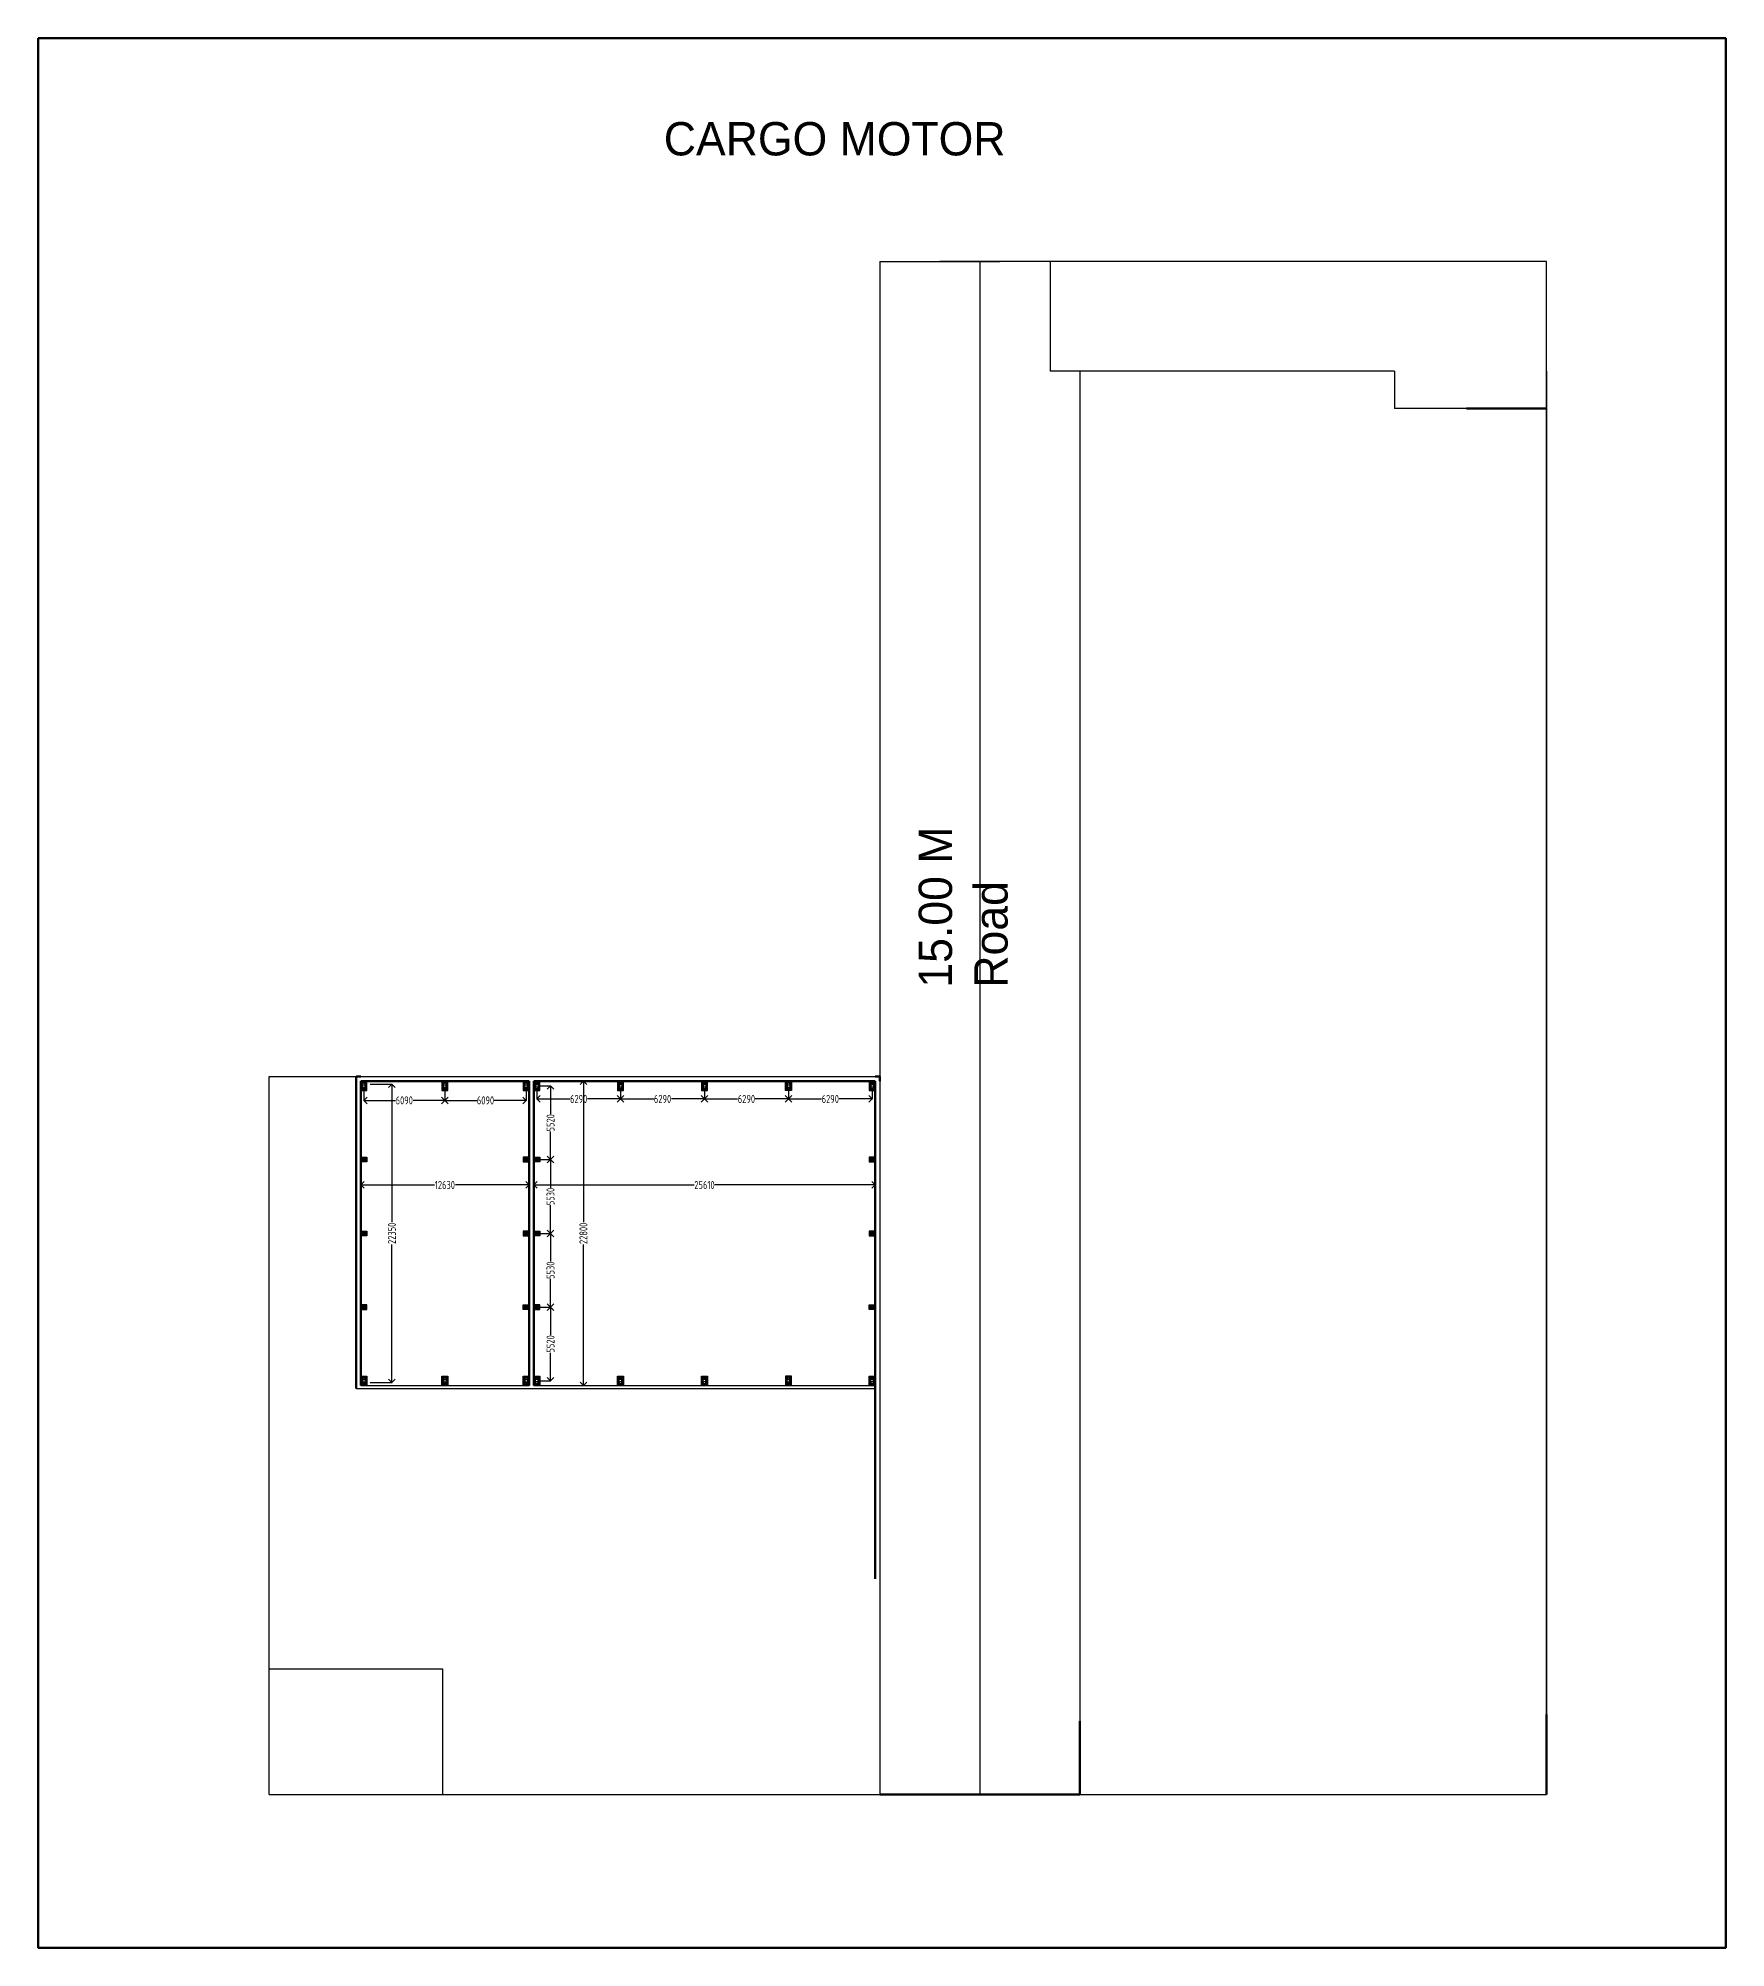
# Model space of a CAD drawing. Header units: millimetres. Extents: x 3470347 to 5996549, y -3470518 to 17149644.
# Drawn here: x 4292722 to 4419286, y 6758935 to 6902129 of the extents above; entities that cross this region are included whole.
import ezdxf

# ---------------------------------------------------------------- set-up
doc = ezdxf.new("R2010")
doc.units = ezdxf.units.MM
doc.header["$MEASUREMENT"] = 0
doc.header["$PDMODE"] = 35
doc.header["$PDSIZE"] = -5
doc.linetypes.add('ACAD_ISO02W100', pattern=[15, 12, -3])
doc.linetypes.add('CENTERX2', pattern=[4, 2.5, -0.5, 0.5, -0.5])
doc.layers.get('0').update_dxf_attribs({"linetype": 'CONTINUOUS', "lineweight": 25})
doc.layers.get('DEFPOINTS').update_dxf_attribs({"linetype": 'CONTINUOUS', "lineweight": 25})
doc.layers.add('BOLT', color=1, linetype='CONTINUOUS')
doc.styles.add('DIM', font='geniso.shx', dxfattribs={"width": 0.85})
doc.styles.get("Standard").update_dxf_attribs({"font": ''})
doc.styles.get('Standard').set_extended_font_data('AR CENA')
doc.dimstyles.new('ST-100', dxfattribs={"dimscale": 100, "dimtxt": 7, "dimasz": 5, "dimexe": 0.18, "dimexo": 0.0625, "dimgap": 0.2, "dimtad": 0, "dimdec": 0, "dimzin": 0, "dimdsep": 46, "dimtxsty": 'DIM', "dimblk": 'OPEN90', "dimcen": 0.09, "dimclrd": 256, "dimclrt": 7, "dimadec": 0, "dimazin": 0, "dimtfac": 1, "dimtdec": 0, "dimtofl": 0, "dimtmove": 0, "dimatfit": 3, "dimldrblk": 'OPEN90', "dimfxl": 1, "dimtolj": 1, "dimtzin": 0, "dimlwd": -1, "dimarcsym": 0})

# ---------------------------------------------------------------- blocks, each defined once
blk = doc.blocks.new('C111')
at = {"transparency": 33554559}
h = blk.add_hatch(color=1, dxfattribs=at)
h.dxf.hatch_style = 1
h.paths.add_polyline_path([(4330012, 6823585), (4330012, 6823785), (4330087, 6823785), (4330087, 6823784, -0.4142136), (4330077, 6823774), (4330018, 6823774), (4330018, 6823597), (4330077, 6823597, -0.4142136), (4330087, 6823587), (4330087, 6823585)])
h = blk.add_hatch(color=1, dxfattribs=at)
h.dxf.hatch_style = 1
h.paths.add_polyline_path([(4330462, 6823585), (4330462, 6823785), (4330387, 6823785), (4330387, 6823784, 0.4142136), (4330397, 6823774), (4330456, 6823774), (4330456, 6823597), (4330397, 6823597, 0.4142136), (4330387, 6823587), (4330387, 6823585)])
at = {"color": 8, "linetype": 'CENTERX2', "ltscale": 15}
for p, q in [((4329912, 6823835), (4330562, 6823835)), ((4330562, 6823535), (4329912, 6823535)), ((4329962, 6823485), (4329962, 6823885)), ((4330146, 6823485), (4330146, 6823885)), ((4330329, 6823485), (4330329, 6823885)), ((4330512, 6823885), (4330512, 6823485))]:
    blk.add_line(p, q, dxfattribs=at)
at = {"color": 6}
blk.add_lwpolyline([(4330587, 6823910), (4330587, 6823460), (4329887, 6823460), (4329887, 6823910)], close=True, dxfattribs=at)
at = {"color": 5}
blk.add_lwpolyline([(4330562, 6823885), (4330562, 6823485), (4329912, 6823485), (4329912, 6823885)], close=True, dxfattribs=at)
at = {"color": 4}
for points in [[(4329912, 6823795), (4330562, 6823795)], [(4329912, 6823785), (4330562, 6823785)], [(4329912, 6823585), (4330562, 6823585)], [(4329912, 6823575), (4330562, 6823575)]]:
    blk.add_lwpolyline(points, dxfattribs=at)
at = {"color": 1}
for points in [[(4330018, 6823774), (4330018, 6823597), (4330077, 6823597, -0.4142136), (4330087, 6823587), (4330087, 6823585), (4330012, 6823585), (4330012, 6823785), (4330087, 6823785), (4330087, 6823784, -0.4142136), (4330077, 6823774)], [(4330456, 6823774), (4330456, 6823597), (4330397, 6823597, 0.4142136), (4330387, 6823587), (4330387, 6823585), (4330462, 6823585), (4330462, 6823785), (4330387, 6823785), (4330387, 6823784, 0.4142136), (4330397, 6823774)]]:
    blk.add_lwpolyline(points, format="xyb", close=True, dxfattribs=at)
at = {"color": 4}
for points in [[(4330049, 6823870), (4330049, 6823795), (4330059, 6823795), (4330059, 6823870)], [(4330049, 6823500), (4330049, 6823575), (4330059, 6823575), (4330059, 6823500)], [(4330233, 6823870), (4330233, 6823795), (4330243, 6823795), (4330243, 6823870)], [(4330233, 6823500), (4330233, 6823575), (4330243, 6823575), (4330243, 6823500)], [(4330416, 6823870), (4330416, 6823795), (4330426, 6823795), (4330426, 6823870)], [(4330416, 6823500), (4330416, 6823575), (4330426, 6823575), (4330426, 6823500)]]:
    blk.add_lwpolyline(points, close=True, dxfattribs=at)
at = {"color": 2}
for centre in [(4329962, 6823835), (4329962, 6823535), (4330146, 6823835), (4330146, 6823535), (4330329, 6823835), (4330329, 6823535), (4330512, 6823835), (4330512, 6823535)]:
    blk.add_circle(centre, 12, dxfattribs=at)
blk = doc.blocks.new('_Open90')
at = {"color": 0, "linetype": 'ByBlock', "lineweight": -2}
for p, q in [((0, 0), (-1, 0)), ((-0.5, 0.5), (0, 0)), ((0, 0), (-0.5, -0.5))]:
    blk.add_line(p, q, dxfattribs=at)
blk = doc.blocks.new('*D456')
at = {"layer": 'BOLT', "color": 0, "lineweight": -2}
for p, q in [((4317613, 6823685), (4319264, 6823685)), ((4317613, 6801335), (4319264, 6801335))]:
    blk.add_line(p, q, dxfattribs=at)
at = {"layer": 'BOLT'}
for p, q in [((4319246, 6823185), (4319246, 6813346)), ((4319246, 6801835), (4319246, 6811674))]:
    blk.add_line(p, q, dxfattribs=at)
at = {"layer": 'DEFPOINTS', "color": 0}
for p in [(4317607, 6823685), (4317607, 6801335), (4319246, 6801335)]:
    blk.add_point(p, dxfattribs=at)
at = {"layer": 'BOLT', "xscale": 500, "yscale": 500, "zscale": 500}
for p, rotation in [((4319246, 6823685), 90), ((4319246, 6801335), 270)]:
    blk.add_blockref('_Open90', p, dxfattribs=dict(at, rotation=rotation))
at = {"layer": 'BOLT', "color": 7, "insert": (4319246, 6812510), "char_height": 600, "attachment_point": 5, "rotation": 90, "style": 'DIM'}
blk.add_mtext('\\A1;22350', dxfattribs=at)
blk = doc.blocks.new('*D457')
at = {"layer": 'BOLT', "color": 0, "lineweight": -2}
for p, q in [((4336402, 6823204), (4336402, 6822571)), ((4342692, 6823204), (4342692, 6822571))]:
    blk.add_line(p, q, dxfattribs=at)
at = {"layer": 'BOLT'}
for p, q in [((4336902, 6822589), (4338889, 6822589)), ((4342192, 6822589), (4340206, 6822589))]:
    blk.add_line(p, q, dxfattribs=at)
at = {"layer": 'DEFPOINTS', "color": 0}
for p in [(4336402, 6823210), (4342692, 6823210), (4342692, 6822589)]:
    blk.add_point(p, dxfattribs=at)
at = {"layer": 'BOLT', "xscale": 500, "yscale": 500, "zscale": 500, "rotation": 180}
blk.add_blockref('_Open90', (4336402, 6822589), dxfattribs=at)
at = {"layer": 'BOLT', "xscale": 500, "yscale": 500, "zscale": 500}
blk.add_blockref('_Open90', (4342692, 6822589), dxfattribs=at)
at = {"layer": 'BOLT', "color": 7, "insert": (4339547, 6822589), "char_height": 600, "attachment_point": 5, "style": 'DIM'}
blk.add_mtext('\\A1;6290', dxfattribs=at)
blk = doc.blocks.new('*D458')
at = {"layer": 'BOLT', "color": 0, "lineweight": -2}
for p, q in [((4330112, 6823204), (4330112, 6822571)), ((4336402, 6823204), (4336402, 6822571))]:
    blk.add_line(p, q, dxfattribs=at)
at = {"layer": 'BOLT'}
for p, q in [((4330612, 6822589), (4332599, 6822589)), ((4335902, 6822589), (4333916, 6822589))]:
    blk.add_line(p, q, dxfattribs=at)
at = {"layer": 'DEFPOINTS', "color": 0}
for p in [(4330112, 6823210), (4336402, 6823210), (4330112, 6822589)]:
    blk.add_point(p, dxfattribs=at)
at = {"layer": 'BOLT', "xscale": 500, "yscale": 500, "zscale": 500, "rotation": 180}
blk.add_blockref('_Open90', (4330112, 6822589), dxfattribs=at)
at = {"layer": 'BOLT', "xscale": 500, "yscale": 500, "zscale": 500}
blk.add_blockref('_Open90', (4336402, 6822589), dxfattribs=at)
at = {"layer": 'BOLT', "color": 7, "insert": (4333257, 6822589), "char_height": 600, "attachment_point": 5, "style": 'DIM'}
blk.add_mtext('\\A1;6290', dxfattribs=at)
blk = doc.blocks.new('*D459')
at = {"layer": 'BOLT', "color": 0, "lineweight": -2}
for p, q in [((4342692, 6823204), (4342692, 6822571)), ((4348982, 6823204), (4348982, 6822571))]:
    blk.add_line(p, q, dxfattribs=at)
at = {"layer": 'BOLT'}
for p, q in [((4343192, 6822589), (4345179, 6822589)), ((4348482, 6822589), (4346496, 6822589))]:
    blk.add_line(p, q, dxfattribs=at)
at = {"layer": 'DEFPOINTS', "color": 0}
for p in [(4342692, 6823210), (4348982, 6823210), (4348982, 6822589)]:
    blk.add_point(p, dxfattribs=at)
at = {"layer": 'BOLT', "xscale": 500, "yscale": 500, "zscale": 500, "rotation": 180}
blk.add_blockref('_Open90', (4342692, 6822589), dxfattribs=at)
at = {"layer": 'BOLT', "xscale": 500, "yscale": 500, "zscale": 500}
blk.add_blockref('_Open90', (4348982, 6822589), dxfattribs=at)
at = {"layer": 'BOLT', "color": 7, "insert": (4345837, 6822589), "char_height": 600, "attachment_point": 5, "style": 'DIM'}
blk.add_mtext('\\A1;6290', dxfattribs=at)
blk = doc.blocks.new('*D460')
at = {"layer": 'BOLT', "color": 0, "lineweight": -2}
for p, q in [((4348982, 6823204), (4348982, 6822571)), ((4355272, 6823204), (4355272, 6822571))]:
    blk.add_line(p, q, dxfattribs=at)
at = {"layer": 'BOLT'}
for p, q in [((4349482, 6822589), (4351469, 6822589)), ((4354772, 6822589), (4352786, 6822589))]:
    blk.add_line(p, q, dxfattribs=at)
at = {"layer": 'DEFPOINTS', "color": 0}
for p in [(4348982, 6823210), (4355272, 6823210), (4355272, 6822589)]:
    blk.add_point(p, dxfattribs=at)
at = {"layer": 'BOLT', "xscale": 500, "yscale": 500, "zscale": 500, "rotation": 180}
blk.add_blockref('_Open90', (4348982, 6822589), dxfattribs=at)
at = {"layer": 'BOLT', "xscale": 500, "yscale": 500, "zscale": 500}
blk.add_blockref('_Open90', (4355272, 6822589), dxfattribs=at)
at = {"layer": 'BOLT', "color": 7, "insert": (4352127, 6822589), "char_height": 600, "attachment_point": 5, "style": 'DIM'}
blk.add_mtext('\\A1;6290', dxfattribs=at)
blk = doc.blocks.new('*D461')
at = {"layer": 'BOLT', "color": 0, "lineweight": -2}
for p, q in [((4317132, 6823204), (4317132, 6822463)), ((4323222, 6823204), (4323222, 6822463))]:
    blk.add_line(p, q, dxfattribs=at)
at = {"layer": 'BOLT'}
for p, q in [((4317632, 6822481), (4319519, 6822481)), ((4322722, 6822481), (4320836, 6822481))]:
    blk.add_line(p, q, dxfattribs=at)
at = {"layer": 'DEFPOINTS', "color": 0}
for p in [(4317132, 6823210), (4323222, 6823210), (4323222, 6822481)]:
    blk.add_point(p, dxfattribs=at)
at = {"layer": 'BOLT', "xscale": 500, "yscale": 500, "zscale": 500, "rotation": 180}
blk.add_blockref('_Open90', (4317132, 6822481), dxfattribs=at)
at = {"layer": 'BOLT', "xscale": 500, "yscale": 500, "zscale": 500}
blk.add_blockref('_Open90', (4323222, 6822481), dxfattribs=at)
at = {"layer": 'BOLT', "color": 7, "insert": (4320177, 6822481), "char_height": 600, "attachment_point": 5, "style": 'DIM'}
blk.add_mtext('\\A1;6090', dxfattribs=at)
blk = doc.blocks.new('*D462')
at = {"layer": 'BOLT', "color": 0, "lineweight": -2}
for p, q in [((4323222, 6823204), (4323222, 6822463)), ((4329312, 6823204), (4329312, 6822463))]:
    blk.add_line(p, q, dxfattribs=at)
at = {"layer": 'BOLT'}
for p, q in [((4323722, 6822481), (4325609, 6822481)), ((4328812, 6822481), (4326926, 6822481))]:
    blk.add_line(p, q, dxfattribs=at)
at = {"layer": 'DEFPOINTS', "color": 0}
for p in [(4323222, 6823210), (4329312, 6823210), (4329312, 6822481)]:
    blk.add_point(p, dxfattribs=at)
at = {"layer": 'BOLT', "xscale": 500, "yscale": 500, "zscale": 500, "rotation": 180}
blk.add_blockref('_Open90', (4323222, 6822481), dxfattribs=at)
at = {"layer": 'BOLT', "xscale": 500, "yscale": 500, "zscale": 500}
blk.add_blockref('_Open90', (4329312, 6822481), dxfattribs=at)
at = {"layer": 'BOLT', "color": 7, "insert": (4326267, 6822481), "char_height": 600, "attachment_point": 5, "style": 'DIM'}
blk.add_mtext('\\A1;6090', dxfattribs=at)
blk = doc.blocks.new('c222')
at = {"transparency": 33554559}
h = blk.add_hatch(color=1, dxfattribs=at)
h.dxf.hatch_style = 1
h.paths.add_polyline_path([(4327330, 6813767), (4327330, 6813667), (4327330, 6813667, 0.4142136), (4327340, 6813677), (4327340, 6813714), (4327519, 6813714), (4327519, 6813677, 0.4142136), (4327529, 6813667), (4327530, 6813667), (4327530, 6813767), (4327529, 6813767, 0.4142136), (4327519, 6813757), (4327519, 6813720), (4327340, 6813720), (4327340, 6813757, 0.4142136), (4327330, 6813767)])
at = {"color": 8, "linetype": 'CENTERX2', "ltscale": 15}
for p, q in [((4327230, 6813817), (4327630, 6813817)), ((4327630, 6813617), (4327230, 6813617)), ((4327280, 6813567), (4327280, 6813867)), ((4327430, 6813567), (4327430, 6813867)), ((4327580, 6813867), (4327580, 6813567))]:
    blk.add_line(p, q, dxfattribs=at)
at = {"color": 6}
blk.add_lwpolyline([(4327655, 6813892), (4327655, 6813542), (4327205, 6813542), (4327205, 6813892)], close=True, dxfattribs=at)
at = {"color": 5}
blk.add_lwpolyline([(4327630, 6813867), (4327630, 6813567), (4327230, 6813567), (4327230, 6813867)], close=True, dxfattribs=at)
at = {"color": 4}
for points in [[(4327320, 6813712), (4327245, 6813712), (4327245, 6813722), (4327320, 6813722)], [(4327540, 6813712), (4327615, 6813712), (4327615, 6813722), (4327540, 6813722)]]:
    blk.add_lwpolyline(points, close=True, dxfattribs=at)
for points in [[(4327320, 6813867), (4327320, 6813567)], [(4327330, 6813867), (4327330, 6813567)], [(4327530, 6813867), (4327530, 6813567)], [(4327540, 6813867), (4327540, 6813567)]]:
    blk.add_lwpolyline(points, dxfattribs=at)
at = {"color": 1}
blk.add_lwpolyline([(4327340, 6813714), (4327519, 6813714), (4327519, 6813677, 0.4142136), (4327529, 6813667), (4327530, 6813667), (4327530, 6813767), (4327529, 6813767, 0.4142136), (4327519, 6813757), (4327519, 6813720), (4327340, 6813720), (4327340, 6813757, 0.4142136), (4327330, 6813767), (4327330, 6813767), (4327330, 6813667), (4327330, 6813667, 0.4142136), (4327340, 6813677)], format="xyb", close=True, dxfattribs=at)
at = {"color": 2}
for centre in [(4327280, 6813817), (4327280, 6813617), (4327430, 6813817), (4327430, 6813617), (4327580, 6813817), (4327580, 6813617)]:
    blk.add_circle(centre, 12, dxfattribs=at)
blk = doc.blocks.new('*D464')
at = {"layer": 'BOLT', "color": 0, "lineweight": -2}
for p, q in [((4330343, 6823560), (4331161, 6823560)), ((4330343, 6818040), (4331161, 6818040))]:
    blk.add_line(p, q, dxfattribs=at)
at = {"layer": 'BOLT'}
for p, q in [((4331143, 6823060), (4331143, 6821458)), ((4331143, 6818540), (4331143, 6820143))]:
    blk.add_line(p, q, dxfattribs=at)
at = {"layer": 'DEFPOINTS', "color": 0}
for p in [(4330337, 6823560), (4331143, 6823560), (4330337, 6818040)]:
    blk.add_point(p, dxfattribs=at)
at = {"layer": 'BOLT', "xscale": 500, "yscale": 500, "zscale": 500}
for p, rotation in [((4331143, 6823560), 90), ((4331143, 6818040), 270)]:
    blk.add_blockref('_Open90', p, dxfattribs=dict(at, rotation=rotation))
at = {"layer": 'BOLT', "color": 7, "insert": (4331143, 6820800), "char_height": 600, "attachment_point": 5, "rotation": 90, "style": 'DIM'}
blk.add_mtext('\\A1;5520', dxfattribs=at)
blk = doc.blocks.new('*D465')
at = {"layer": 'BOLT', "color": 0, "lineweight": -2}
for p, q in [((4330343, 6806980), (4331161, 6806980)), ((4330343, 6801460), (4331161, 6801460))]:
    blk.add_line(p, q, dxfattribs=at)
at = {"layer": 'BOLT'}
for p, q in [((4331143, 6806480), (4331143, 6804878)), ((4331143, 6801960), (4331143, 6803562))]:
    blk.add_line(p, q, dxfattribs=at)
at = {"layer": 'DEFPOINTS', "color": 0}
for p in [(4330337, 6806980), (4331143, 6806980), (4330337, 6801460)]:
    blk.add_point(p, dxfattribs=at)
at = {"layer": 'BOLT', "xscale": 500, "yscale": 500, "zscale": 500}
for p, rotation in [((4331143, 6806980), 90), ((4331143, 6801460), 270)]:
    blk.add_blockref('_Open90', p, dxfattribs=dict(at, rotation=rotation))
at = {"layer": 'BOLT', "color": 7, "insert": (4331143, 6804220), "char_height": 600, "attachment_point": 5, "rotation": 90, "style": 'DIM'}
blk.add_mtext('\\A1;5520', dxfattribs=at)
blk = doc.blocks.new('*D466')
at = {"layer": 'BOLT', "color": 0, "lineweight": -2}
for p, q in [((4330343, 6812510), (4331161, 6812510)), ((4330758, 6806980), (4331161, 6806980))]:
    blk.add_line(p, q, dxfattribs=at)
at = {"layer": 'BOLT'}
for p, q in [((4331143, 6812010), (4331143, 6810403)), ((4331143, 6807480), (4331143, 6809087))]:
    blk.add_line(p, q, dxfattribs=at)
at = {"layer": 'DEFPOINTS', "color": 0}
for p in [(4330337, 6812510), (4331143, 6812510), (4330752, 6806980)]:
    blk.add_point(p, dxfattribs=at)
at = {"layer": 'BOLT', "xscale": 500, "yscale": 500, "zscale": 500}
for p, rotation in [((4331143, 6812510), 90), ((4331143, 6806980), 270)]:
    blk.add_blockref('_Open90', p, dxfattribs=dict(at, rotation=rotation))
at = {"layer": 'BOLT', "color": 7, "insert": (4331143, 6809745), "char_height": 600, "attachment_point": 5, "rotation": 90, "style": 'DIM'}
blk.add_mtext('\\A1;5530', dxfattribs=at)
blk = doc.blocks.new('*D467')
at = {"layer": 'BOLT', "color": 0, "lineweight": -2}
for p, q in [((4330303, 6818040), (4331161, 6818040)), ((4330343, 6812510), (4331161, 6812510))]:
    blk.add_line(p, q, dxfattribs=at)
at = {"layer": 'BOLT'}
for p, q in [((4331143, 6817540), (4331143, 6815933)), ((4331143, 6813010), (4331143, 6814617))]:
    blk.add_line(p, q, dxfattribs=at)
at = {"layer": 'DEFPOINTS', "color": 0}
for p in [(4330297, 6818040), (4330337, 6812510), (4331143, 6812510)]:
    blk.add_point(p, dxfattribs=at)
at = {"layer": 'BOLT', "xscale": 500, "yscale": 500, "zscale": 500}
for p, rotation in [((4331143, 6818040), 90), ((4331143, 6812510), 270)]:
    blk.add_blockref('_Open90', p, dxfattribs=dict(at, rotation=rotation))
at = {"layer": 'BOLT', "color": 7, "insert": (4331143, 6815275), "char_height": 600, "attachment_point": 5, "rotation": 90, "style": 'DIM'}
blk.add_mtext('\\A1;5530', dxfattribs=at)
blk = doc.blocks.new('*D468')
at = {"layer": 'BOLT', "color": 0, "lineweight": -2}
for p, q in [((4333574, 6823910), (4333627, 6823910)), ((4333574, 6801110), (4333627, 6801110))]:
    blk.add_line(p, q, dxfattribs=at)
at = {"layer": 'BOLT'}
for p, q in [((4333609, 6823410), (4333609, 6813346)), ((4333609, 6801610), (4333609, 6811674))]:
    blk.add_line(p, q, dxfattribs=at)
at = {"layer": 'DEFPOINTS', "color": 0}
for p in [(4333568, 6823910), (4333609, 6823910), (4333568, 6801110)]:
    blk.add_point(p, dxfattribs=at)
at = {"layer": 'BOLT', "xscale": 500, "yscale": 500, "zscale": 500}
for p, rotation in [((4333609, 6823910), 90), ((4333609, 6801110), 270)]:
    blk.add_blockref('_Open90', p, dxfattribs=dict(at, rotation=rotation))
at = {"layer": 'BOLT', "color": 7, "insert": (4333609, 6812510), "char_height": 600, "attachment_point": 5, "rotation": 90, "style": 'DIM'}
blk.add_mtext('\\A1;22800', dxfattribs=at)
blk = doc.blocks.new('*D469')
at = {"layer": 'BOLT', "color": 0, "lineweight": -2}
for p, q in [((4329887, 6816142), (4329887, 6816154)), ((4355497, 6816142), (4355497, 6816154))]:
    blk.add_line(p, q, dxfattribs=at)
at = {"layer": 'BOLT'}
for p, q in [((4330387, 6816136), (4341907, 6816136)), ((4354997, 6816136), (4343477, 6816136))]:
    blk.add_line(p, q, dxfattribs=at)
at = {"layer": 'DEFPOINTS', "color": 0}
for p in [(4329887, 6816136), (4355497, 6816136), (4355497, 6816136)]:
    blk.add_point(p, dxfattribs=at)
at = {"layer": 'BOLT', "xscale": 500, "yscale": 500, "zscale": 500, "rotation": 180}
blk.add_blockref('_Open90', (4329887, 6816136), dxfattribs=at)
at = {"layer": 'BOLT', "xscale": 500, "yscale": 500, "zscale": 500}
blk.add_blockref('_Open90', (4355497, 6816136), dxfattribs=at)
at = {"layer": 'BOLT', "color": 7, "insert": (4342692, 6816136), "char_height": 600, "attachment_point": 5, "style": 'DIM'}
blk.add_mtext('\\A1;25610', dxfattribs=at)
blk = doc.blocks.new('*D470')
at = {"layer": 'BOLT', "color": 0, "lineweight": -2}
for p, q in [((4316907, 6816142), (4316907, 6816154)), ((4329537, 6816142), (4329537, 6816154))]:
    blk.add_line(p, q, dxfattribs=at)
at = {"layer": 'BOLT'}
for p, q in [((4317407, 6816136), (4322437, 6816136)), ((4329037, 6816136), (4324007, 6816136))]:
    blk.add_line(p, q, dxfattribs=at)
at = {"layer": 'DEFPOINTS', "color": 0}
for p in [(4316907, 6816136), (4316907, 6816136), (4329537, 6816136)]:
    blk.add_point(p, dxfattribs=at)
at = {"layer": 'BOLT', "xscale": 500, "yscale": 500, "zscale": 500, "rotation": 180}
blk.add_blockref('_Open90', (4316907, 6816136), dxfattribs=at)
at = {"layer": 'BOLT', "xscale": 500, "yscale": 500, "zscale": 500}
blk.add_blockref('_Open90', (4329537, 6816136), dxfattribs=at)
at = {"layer": 'BOLT', "color": 7, "insert": (4323222, 6816136), "char_height": 600, "attachment_point": 5, "style": 'DIM'}
blk.add_mtext('\\A1;12630', dxfattribs=at)

msp = doc.modelspace()

# ---------------------------------------------------------------- linework, layer by layer
at = {"color": 3, "linetype": 'ByBlock'}
for p, q in [((4355847.23, 6885376.31), (4355847.23, 6770440.19)), ((4370847.23, 6877160.19), (4370847.23, 6770440.19))]:
    msp.add_line(p, q, dxfattribs=at)
at = {"linetype": 'ByBlock'}
for p, q in [((4355847.23, 6885376.31), (4364847.23, 6885376.31)), ((4368617.23, 6885376.31), (4360347.23, 6885376.31)), ((4405847.23, 6885376.31), (4368617.23, 6885376.31)), ((4405847.23, 6885376.31), (4368617.23, 6885376.31)), ((4368617.23, 6885376.31), (4368617.23, 6877160.19)), ((4405847.23, 6877160.19), (4405847.23, 6885376.31)), ((4394449.04, 6877160.19), (4368617.23, 6877160.19)), ((4394449.04, 6877160.19), (4394449.04, 6874360.19)), ((4394449.04, 6877160.19), (4394449.04, 6874360.19)), ((4394449.04, 6877160.19), (4394449.04, 6874360.19)), ((4405847.23, 6877160.19), (4405847.23, 6770440.19)), ((4405847.23, 6770440.19), (4405847.23, 6877160.19)), ((4405847.23, 6873360.19), (4405847.23, 6877160.19)), ((4405847.23, 6874360.19), (4394449.04, 6874360.19)), ((4405847.23, 6873360.19), (4405847.23, 6874360.19)), ((4405847.23, 6865660.19), (4405847.23, 6873360.19)), ((4405847.23, 6865660.19), (4405847.23, 6873360.19)), ((4310047.23, 6800660.19), (4310047.23, 6824260.19)), ((4310047.23, 6824260.19), (4316907.23, 6824260.19)), ((4316847.23, 6824260.19), (4355847.23, 6824260.19)), ((4310047.23, 6779860.19), (4310047.23, 6800660.19)), ((4310047.23, 6770440.19), (4310047.23, 6779860.19)), ((4310047.23, 6779860.19), (4323047.23, 6779860.19)), ((4323047.23, 6779860.19), (4323047.23, 6770440.19)), ((4310047.23, 6770440.19), (4376047.23, 6770440.19)), ((4323047.23, 6770440.19), (4350047.23, 6770440.19)), ((4376047.23, 6770440.19), (4405847.23, 6770440.19))]:
    msp.add_line(p, q, dxfattribs=at)
at = {"linetype": 'ACAD_ISO02W100'}
msp.add_line((4363347.23, 6885376.31), (4363347.23, 6770440.19), dxfattribs=at)
at = {"linetype": 'ACAD_ISO02W100', "lineweight": 100}
for p, q in [((4405847.23, 6874360.19), (4399847.23, 6874360.19)), ((4405847.23, 6770440.19), (4405847.23, 6776440.19))]:
    msp.add_line(p, q, dxfattribs=at)
at = {"lineweight": 100}
for p, q in [((4316907.23, 6824260.19), (4316557.23, 6824260.19)), ((4316557.23, 6824260.19), (4316557.23, 6800880.19)), ((4329537.23, 6823910.19), (4316907.23, 6823910.19)), ((4316907.23, 6801110.19), (4316907.23, 6823910.19)), ((4329537.23, 6823910.19), (4329537.23, 6801110.19)), ((4342847.23, 6823910.19), (4329887.23, 6823910.19)), ((4342847.23, 6823910.19), (4329887.23, 6823910.19)), ((4329887.23, 6823910.19), (4329887.23, 6801110.19)), ((4355497.23, 6823910.19), (4342847.23, 6823910.19)), ((4355497.23, 6823910.19), (4342847.23, 6823910.19)), ((4355847.23, 6824260.19), (4355497.23, 6824260.19)), ((4355497.23, 6823910.19), (4355497.23, 6786592.53)), ((4355497.23, 6823910.19), (4355497.23, 6801110.19)), ((4355847.23, 6824260.19), (4355847.23, 6823910.19)), ((4316557.23, 6801110.19), (4316557.23, 6800880.19)), ((4370847.23, 6770440.19), (4370847.23, 6775940.47)), ((4355847.23, 6770440.19), (4363347.23, 6770440.19)), ((4355847.23, 6770440.19), (4370847.23, 6770440.19))]:
    msp.add_line(p, q, dxfattribs=at)
at = {"linetype": 'Continuous', "lineweight": 100}
msp.add_lwpolyline([(4292721.65, 6902129.2), (4419285.5, 6902129.2), (4419285.5, 6758935.29), (4292721.65, 6758935.29)], close=True, dxfattribs=at)
for points in [[(4316557.23, 6800880.19), (4355497.23, 6800880.19)], [(4316907.23, 6801110.19), (4329537.23, 6801110.19)], [(4329887.23, 6801110.19), (4355497.23, 6801110.19)]]:
    msp.add_lwpolyline(points)

# ---------------------------------------------------------------- block references
at = {"xscale": -1}
for name, p, rotation in [('C111', (-2506552.96, 2493322.96), 270), ('C111', (-2500462.96, 2493322.96), 270), ('C111', (-2494372.96, 2493322.96), 270), ('C111', (11153797.42, 11153797.42), 90), ('C111', (11160087.42, 11153797.42), 89.99999999999997), ('C111', (11166377.42, 11153797.42), 89.99999999999997), ('C111', (11178957.42, 11153797.42), 89.99999999999997), ('c222', (-10297.41, 13620696.72), 180), ('c222', (2682.59, 13620696.72), 180), ('C111', (-2474702.96, 2471222.96), 270)]:
    msp.add_blockref(name, p, dxfattribs=dict(at, rotation=rotation))
for name, p, rotation in [('C111', (-2474702.96, 11153797.42), 270), ('c222', (8656741.87, 13620696.72), 180), ('c222', (8682701.87, 13620696.72), 180), ('C111', (-2506552.96, 11131697.42), 270), ('C111', (-2500462.96, 11131697.42), 270), ('C111', (-2494372.96, 11131697.42), 270), ('C111', (11153797.42, 2471222.96), 90.00000000000001), ('C111', (11160087.42, 2471222.96), 90.00000000000006), ('C111', (11166377.42, 2471222.96), 90.00000000000004), ('C111', (11178957.42, 2471222.96), 90.00000000000006)]:
    msp.add_blockref(name, p, dxfattribs=dict(rotation=rotation))
for p in [(-10297.41, 4323.26), (2682.59, 4323.26), (-10297.41, -1207.04), (2682.59, -1207.04)]:
    msp.add_blockref('c222', p)
for p in [(8656741.87, 4323.26), (8682701.87, 4323.26), (8656741.87, -1207.04), (8682701.87, -1207.04)]:
    msp.add_blockref('c222', p, dxfattribs=at)

# ---------------------------------------------------------------- texts
at = {"linetype": 'ACAD_ISO02W100', "lineweight": 100, "insert": (4339637.58, 6895838.77), "char_height": 2500, "attachment_point": 1}
msp.add_mtext_dynamic_manual_height_columns('CARGO MOTOR', width=45414.3005, gutter_width=12.5, heights=[-2500], dxfattribs=at)
at = {"linetype": 'ACAD_ISO02W100', "lineweight": 100, "insert": (4358755.73, 6830931.28), "char_height": 2500, "attachment_point": 1, "rotation": 90}
msp.add_mtext_dynamic_manual_height_columns('15.00 M Road', width=19792.4563, gutter_width=12.5, heights=[-6666.67], dxfattribs=at)

# ---------------------------------------------------------------- dimensions: what is measured, and where the dimension line sits
at = {"layer": 'BOLT', "color": 1}
for base, p1, p2, picture, middle in [((4323222.23, 6822481.38), (4317132.23, 6823210.19), (4323222.23, 6823210.19), '*D461', (4320177.23, 6822481.38)), ((4329312.23, 6822481.38), (4323222.23, 6823210.19), (4329312.23, 6823210.19), '*D462', (4326267.23, 6822481.38)), ((4330112.23, 6822589), (4336402.23, 6823210.19), (4330112.23, 6823210.19), '*D458', (4333257.23, 6822589)), ((4342692.23, 6822589), (4336402.23, 6823210.19), (4342692.23, 6823210.19), '*D457', (4339547.23, 6822589)), ((4348982.23, 6822589), (4342692.23, 6823210.19), (4348982.23, 6823210.19), '*D459', (4345837.23, 6822589)), ((4355272.23, 6822589), (4348982.23, 6823210.19), (4355272.23, 6823210.19), '*D460', (4352127.23, 6822589)), ((4316907.23, 6816135.94), (4329537.23, 6816135.94), (4316907.23, 6816135.94), '*D470', (4323222.23, 6816135.94)), ((4355497.23, 6816135.94), (4329887.23, 6816135.94), (4355497.23, 6816135.94), '*D469', (4342692.23, 6816135.94))]:
    dim = msp.add_linear_dim(base=base, p1=p1, p2=p2, dimstyle='ST-100', override={"dimtxt": 6, "dimblk": 'Open90'}, dxfattribs=at)
    dim.commit()
    dim.dimension.update_dxf_attribs({"geometry": picture, "text_midpoint": middle})
for base, p1, p2, picture, middle in [((4319246.48, 6801335.19), (4317607.23, 6823685.19), (4317607.23, 6801335.19), '*D456', (4319246.48, 6812510.19)), ((4331142.7, 6823560.19), (4330337.23, 6818040.28), (4330337.23, 6823560.19), '*D464', (4331142.7, 6820800.24)), ((4333609.14, 6823910.19), (4333568, 6801110.19), (4333568, 6823910.19), '*D468', (4333609.14, 6812510.19)), ((4331142.7, 6812509.99), (4330297.23, 6818040.28), (4330337.23, 6812509.99), '*D467', (4331142.7, 6815275.14)), ((4331142.7, 6812509.99), (4330752.09, 6806979.69), (4330337.23, 6812509.99), '*D466', (4331142.7, 6809744.84)), ((4331142.69844281, 6806979.69418144), (4330337.23037338, 6801460.19418144), (4330337.23037338, 6806979.69418144), '*D465', (4331142.69844281, 6804219.94418144))]:
    dim = msp.add_linear_dim(base=base, p1=p1, p2=p2, angle=90, dimstyle='ST-100', override={"dimtxt": 6, "dimblk": 'Open90'}, dxfattribs=at)
    dim.commit()
    dim.dimension.update_dxf_attribs({"geometry": picture, "text_midpoint": middle})

doc.saveas('drawing.dxf')
